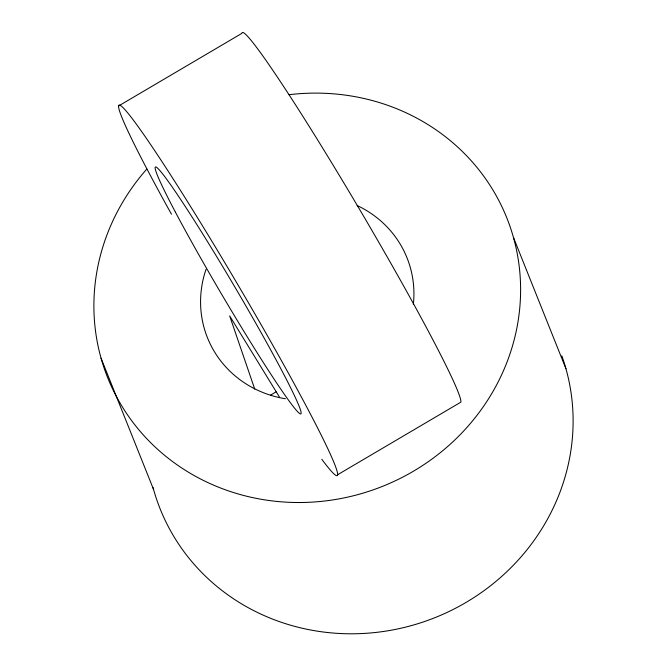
<?xml version="1.0" encoding="UTF-8"?>
<svg xmlns="http://www.w3.org/2000/svg" width="667" height="667" viewBox="0 0 667 667"><rect width="100%" height="100%" fill="white"/><g stroke="black" fill="none" stroke-linecap="round" stroke-linejoin="round"><path stroke-width="1" d="M118.576 105.978L241.896 33.35A214.966 11.306 59.5 0 1 353.56 199.191A214.966 11.306 59.5 0 1 460.905 402.126L337.594 474.754M270.727 395.022L276.088 391.863M279.281 396.782L229.665 315.9L254.761 389.161M513.44 237.435L565.949 368.718M101.05 358.187L153.56 489.47M171.461 214.232A214.966 11.306 59.5 0 1 134.334 121.411A214.966 11.306 59.5 0 1 284.709 366.5A214.966 11.306 59.5 0 1 321.836 459.33M561.847 355.861A214.966 203.01 -21.8 0 1 420.393 622.903A214.966 203.01 -21.8 0 1 153.026 487.519M357.162 205.536A107.487 101.509 -21.8 0 1 413.365 304.252M285.451 398.749A107.487 101.509 -21.8 0 1 206.036 269.318M289.094 94.697A214.966 203.01 -21.8 0 1 517.042 327.113A214.966 203.01 -21.8 0 1 214.174 485.393A214.966 203.01 -21.8 0 1 146.798 169.068M175.446 212.189A143.313 7.537 59.5 0 0 298.224 412.306A143.313 7.537 59.5 0 0 210.58 246.607A143.313 7.537 59.5 0 0 175.446 212.189"/></g></svg>
